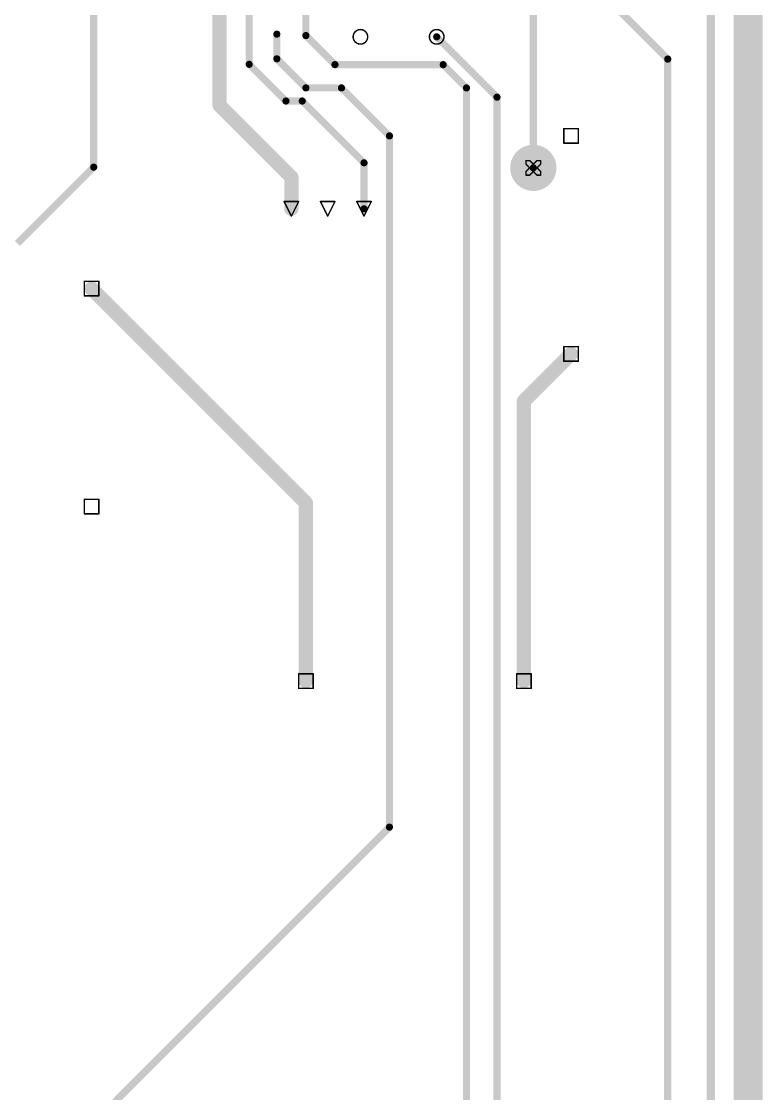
# Model space of a CAD drawing. Header units: millimetres. Extents: x 40 to 3761, y -469 to 920.
# Drawn here: x 3708.9 to 3760.7, y -406.9 to -332 of the extents above; entities that cross this region are included whole.
import ezdxf

# ---------------------------------------------------------------- set-up
doc = ezdxf.new("R2010")
doc.units = ezdxf.units.MM
for name, color, linetype in [('BottomSolder', 6, 'Continuous'), ('DrillDrawing', 1, 'Continuous'), ('InternalPlane1', 76, 'Continuous'), ('InternalPlane2', 16, 'Continuous'), ('KeepOutLayer', 6, 'Continuous'), ('MultiLayer', 9, 'Continuous'), ('TopLayer', 1, 'Continuous')]:
    doc.layers.add(name, color=color, linetype=linetype)

msp = doc.modelspace()

# ---------------------------------------------------------------- linework, layer by layer
at = {"layer": 'BottomSolder', "const_width": 1.203}
msp.add_lwpolyline([(3744.098, -342.223, 1), (3745.302, -342.223, 1)], format="xyb", close=True, dxfattribs=at)
at = {"layer": 'DrillDrawing'}
for points, const_width in [([(3733.118, -333.064, 1), (3732.102, -333.064, 1)], 0.102), ([(3738.452, -333.064, 1), (3737.436, -333.064, 1)], 0.102), ([(3732.076, -333.064, 1), (3732.127, -333.064, 1)], 0.0508), ([(3733.092, -333.064, 1), (3733.143, -333.064, 1)], 0.0508), ([(3737.41, -333.064, 1), (3737.461, -333.064, 1)], 0.0508), ([(3738.426, -333.064, 1), (3738.477, -333.064, 1)], 0.0508), ([(3746.808, -339.48, 1), (3746.859, -339.48, 1)], 0.0508), ([(3746.808, -339.48, 1), (3746.859, -339.48, 1)], 0.0508), ([(3747.824, -339.48, 1), (3747.875, -339.48, 1)], 0.0508), ([(3747.824, -339.48, 1), (3747.875, -339.48, 1)], 0.0508), ([(3746.808, -340.496, 1), (3746.859, -340.496, 1)], 0.0508), ([(3746.808, -340.496, 1), (3746.859, -340.496, 1)], 0.0508), ([(3747.824, -340.496, 1), (3747.875, -340.496, 1)], 0.0508), ([(3747.824, -340.496, 1), (3747.875, -340.496, 1)], 0.0508), ([(3744.167, -341.715, 1), (3744.217, -341.715, 1)], 0.0508), ([(3744.167, -341.715, 1), (3744.217, -341.715, 1)], 0.0508), ([(3744.421, -341.715, 1), (3744.471, -341.715, 1)], 0.0508), ([(3744.421, -341.715, 1), (3744.471, -341.715, 1)], 0.0508), ([(3744.929, -341.715, 1), (3744.979, -341.715, 1)], 0.0508), ([(3744.929, -341.715, 1), (3744.979, -341.715, 1)], 0.0508), ([(3745.183, -341.715, 1), (3745.233, -341.715, 1)], 0.0508), ([(3745.183, -341.715, 1), (3745.233, -341.715, 1)], 0.0508), ([(3744.167, -341.969, 1), (3744.217, -341.969, 1)], 0.0508), ([(3744.167, -341.969, 1), (3744.217, -341.969, 1)], 0.0508), ([(3744.421, -342.223, 1), (3744.471, -342.223, 1)], 0.0508), ([(3744.421, -342.223, 1), (3744.471, -342.223, 1)], 0.0508), ([(3744.675, -341.969, 1), (3744.725, -341.969, 1)], 0.0508), ([(3744.675, -341.969, 1), (3744.725, -341.969, 1)], 0.0508), ([(3744.929, -342.223, 1), (3744.979, -342.223, 1)], 0.0508), ([(3744.929, -342.223, 1), (3744.979, -342.223, 1)], 0.0508), ([(3745.183, -341.969, 1), (3745.233, -341.969, 1)], 0.0508), ([(3745.183, -341.969, 1), (3745.233, -341.969, 1)], 0.0508), ([(3744.167, -342.477, 1), (3744.217, -342.477, 1)], 0.0508), ([(3744.167, -342.477, 1), (3744.217, -342.477, 1)], 0.0508), ([(3744.167, -342.731, 1), (3744.217, -342.731, 1)], 0.0508), ([(3744.167, -342.731, 1), (3744.217, -342.731, 1)], 0.0508), ([(3744.421, -342.731, 1), (3744.471, -342.731, 1)], 0.0508), ([(3744.421, -342.731, 1), (3744.471, -342.731, 1)], 0.0508), ([(3744.675, -342.477, 1), (3744.725, -342.477, 1)], 0.0508), ([(3744.675, -342.477, 1), (3744.725, -342.477, 1)], 0.0508), ([(3744.929, -342.731, 1), (3744.979, -342.731, 1)], 0.0508), ([(3744.929, -342.731, 1), (3744.979, -342.731, 1)], 0.0508), ([(3745.183, -342.477, 1), (3745.233, -342.477, 1)], 0.0508), ([(3745.183, -342.477, 1), (3745.233, -342.477, 1)], 0.0508), ([(3745.183, -342.731, 1), (3745.233, -342.731, 1)], 0.0508), ([(3745.183, -342.731, 1), (3745.233, -342.731, 1)], 0.0508), ([(3727.25, -344.576, 1), (3727.301, -344.576, 1)], 0.0508), ([(3727.25, -344.576, 1), (3727.301, -344.576, 1)], 0.0508), ([(3728.266, -344.576, 1), (3728.317, -344.576, 1)], 0.0508), ([(3728.266, -344.576, 1), (3728.317, -344.576, 1)], 0.0508), ([(3729.79, -344.576, 1), (3729.841, -344.576, 1)], 0.0508), ([(3729.79, -344.576, 1), (3729.841, -344.576, 1)], 0.0508), ([(3730.806, -344.576, 1), (3730.857, -344.576, 1)], 0.0508), ([(3730.806, -344.576, 1), (3730.857, -344.576, 1)], 0.0508), ([(3732.33, -344.576, 1), (3732.381, -344.576, 1)], 0.0508), ([(3732.33, -344.576, 1), (3732.381, -344.576, 1)], 0.0508), ([(3733.346, -344.576, 1), (3733.397, -344.576, 1)], 0.0508), ([(3733.346, -344.576, 1), (3733.397, -344.576, 1)], 0.0508), ([(3727.758, -345.592, 1), (3727.809, -345.592, 1)], 0.0508), ([(3727.758, -345.592, 1), (3727.809, -345.592, 1)], 0.0508), ([(3730.298, -345.592, 1), (3730.349, -345.592, 1)], 0.0508), ([(3730.298, -345.592, 1), (3730.349, -345.592, 1)], 0.0508), ([(3732.838, -345.592, 1), (3732.889, -345.592, 1)], 0.0508), ([(3732.838, -345.592, 1), (3732.889, -345.592, 1)], 0.0508), ([(3713.28, -350.148, 1), (3713.331, -350.148, 1)], 0.0508), ([(3713.28, -350.148, 1), (3713.331, -350.148, 1)], 0.0508), ([(3714.296, -350.148, 1), (3714.347, -350.148, 1)], 0.0508), ([(3714.296, -350.148, 1), (3714.347, -350.148, 1)], 0.0508), ([(3713.28, -351.164, 1), (3713.331, -351.164, 1)], 0.0508), ([(3713.28, -351.164, 1), (3713.331, -351.164, 1)], 0.0508), ([(3714.296, -351.164, 1), (3714.347, -351.164, 1)], 0.0508), ([(3714.296, -351.164, 1), (3714.347, -351.164, 1)], 0.0508), ([(3746.808, -354.72, 1), (3746.859, -354.72, 1)], 0.0508), ([(3746.808, -354.72, 1), (3746.859, -354.72, 1)], 0.0508), ([(3747.824, -354.72, 1), (3747.875, -354.72, 1)], 0.0508), ([(3747.824, -354.72, 1), (3747.875, -354.72, 1)], 0.0508), ([(3746.808, -355.736, 1), (3746.859, -355.736, 1)], 0.0508), ([(3746.808, -355.736, 1), (3746.859, -355.736, 1)], 0.0508), ([(3747.824, -355.736, 1), (3747.875, -355.736, 1)], 0.0508), ([(3747.824, -355.736, 1), (3747.875, -355.736, 1)], 0.0508), ([(3713.28, -365.388, 1), (3713.331, -365.388, 1)], 0.0508), ([(3713.28, -365.388, 1), (3713.331, -365.388, 1)], 0.0508), ([(3714.296, -365.388, 1), (3714.347, -365.388, 1)], 0.0508), ([(3714.296, -365.388, 1), (3714.347, -365.388, 1)], 0.0508), ([(3713.28, -366.404, 1), (3713.331, -366.404, 1)], 0.0508), ([(3713.28, -366.404, 1), (3713.331, -366.404, 1)], 0.0508), ([(3714.296, -366.404, 1), (3714.347, -366.404, 1)], 0.0508), ([(3714.296, -366.404, 1), (3714.347, -366.404, 1)], 0.0508), ([(3728.266, -377.58, 1), (3728.317, -377.58, 1)], 0.0508), ([(3728.266, -377.58, 1), (3728.317, -377.58, 1)], 0.0508), ([(3729.282, -377.58, 1), (3729.333, -377.58, 1)], 0.0508), ([(3729.282, -377.58, 1), (3729.333, -377.58, 1)], 0.0508), ([(3743.506, -377.58, 1), (3743.557, -377.58, 1)], 0.0508), ([(3743.506, -377.58, 1), (3743.557, -377.58, 1)], 0.0508), ([(3744.522, -377.58, 1), (3744.573, -377.58, 1)], 0.0508), ([(3744.522, -377.58, 1), (3744.573, -377.58, 1)], 0.0508), ([(3728.266, -378.596, 1), (3728.317, -378.596, 1)], 0.0508), ([(3728.266, -378.596, 1), (3728.317, -378.596, 1)], 0.0508), ([(3729.282, -378.596, 1), (3729.333, -378.596, 1)], 0.0508), ([(3729.282, -378.596, 1), (3729.333, -378.596, 1)], 0.0508), ([(3743.506, -378.596, 1), (3743.557, -378.596, 1)], 0.0508), ([(3743.506, -378.596, 1), (3743.557, -378.596, 1)], 0.0508), ([(3744.522, -378.596, 1), (3744.573, -378.596, 1)], 0.0508), ([(3744.522, -378.596, 1), (3744.573, -378.596, 1)], 0.0508)]:
    msp.add_lwpolyline(points, format="xyb", close=True, dxfattribs=dict(at, const_width=const_width))
at = {"layer": 'DrillDrawing', "const_width": 0.102}
for points in [[(3746.834, -339.48), (3747.85, -339.48)], [(3746.834, -340.496), (3746.834, -339.48)], [(3747.85, -340.496), (3747.85, -339.48)], [(3746.834, -340.496), (3747.85, -340.496)], [(3744.192, -341.969), (3744.192, -341.715)], [(3744.192, -341.715), (3744.446, -341.715)], [(3744.446, -341.715), (3744.7, -341.969)], [(3744.7, -341.969), (3744.954, -341.715)], [(3744.954, -341.715), (3745.208, -341.715)], [(3745.208, -341.969), (3745.208, -341.715)], [(3744.192, -341.969), (3744.446, -342.223)], [(3744.192, -342.477), (3744.446, -342.223)], [(3744.954, -342.223), (3745.208, -341.969)], [(3744.954, -342.223), (3745.208, -342.477)], [(3744.192, -342.731), (3744.192, -342.477)], [(3744.192, -342.731), (3744.446, -342.731)], [(3744.446, -342.731), (3744.7, -342.477)], [(3744.7, -342.477), (3744.954, -342.731)], [(3744.954, -342.731), (3745.208, -342.731)], [(3745.208, -342.731), (3745.208, -342.477)], [(3727.276, -344.576), (3728.292, -344.576)], [(3727.276, -344.576), (3727.784, -345.592)], [(3727.784, -345.592), (3728.292, -344.576)], [(3729.816, -344.576), (3730.832, -344.576)], [(3729.816, -344.576), (3730.324, -345.592)], [(3730.324, -345.592), (3730.832, -344.576)], [(3732.356, -344.576), (3733.372, -344.576)], [(3732.356, -344.576), (3732.864, -345.592)], [(3732.864, -345.592), (3733.372, -344.576)], [(3713.306, -350.148), (3714.322, -350.148)], [(3713.306, -351.164), (3713.306, -350.148)], [(3714.322, -351.164), (3714.322, -350.148)], [(3713.306, -351.164), (3714.322, -351.164)], [(3746.834, -354.72), (3747.85, -354.72)], [(3746.834, -355.736), (3746.834, -354.72)], [(3747.85, -355.736), (3747.85, -354.72)], [(3746.834, -355.736), (3747.85, -355.736)], [(3713.306, -365.388), (3714.322, -365.388)], [(3713.306, -366.404), (3713.306, -365.388)], [(3714.322, -366.404), (3714.322, -365.388)], [(3713.306, -366.404), (3714.322, -366.404)], [(3728.292, -377.58), (3729.308, -377.58)], [(3728.292, -378.596), (3728.292, -377.58)], [(3729.308, -378.596), (3729.308, -377.58)], [(3743.532, -377.58), (3744.548, -377.58)], [(3743.532, -378.596), (3743.532, -377.58)], [(3744.548, -378.596), (3744.548, -377.58)], [(3728.292, -378.596), (3729.308, -378.596)], [(3743.532, -378.596), (3744.548, -378.596)]]:
    msp.add_lwpolyline(points, dxfattribs=at)
at = {"layer": 'InternalPlane1', "const_width": 2.032}
msp.add_lwpolyline([(3759.712, -468.004), (3759.712, -168.004)], dxfattribs=at)
at = {"layer": 'InternalPlane1', "const_width": 1.616}
msp.add_lwpolyline([(3743.892, -342.223, 1), (3745.508, -342.223, 1)], format="xyb", close=True, dxfattribs=at)
at = {"layer": 'InternalPlane2', "const_width": 2.032}
msp.add_lwpolyline([(3759.712, -468.004), (3759.712, -168.004)], dxfattribs=at)
at = {"layer": 'InternalPlane2', "const_width": 1.616}
msp.add_lwpolyline([(3743.892, -342.223, 1), (3745.508, -342.223, 1)], format="xyb", close=True, dxfattribs=at)
at = {"layer": 'KeepOutLayer', "const_width": 0.6}
msp.add_lwpolyline([(3757.112, -465.404), (3757.112, -170.604)], dxfattribs=at)
at = {"layer": 'MultiLayer', "const_width": 1}
msp.add_lwpolyline([(3744.2, -342.223, 1), (3745.2, -342.223, 1)], format="xyb", close=True, dxfattribs=at)
at = {"layer": 'TopLayer'}
for points, const_width in [([(3713.966, -342.172), (3713.966, -292.744)], 0.5), ([(3737.944, -318.464), (3754.098, -334.618)], 0.5), ([(3744.7, -342.223), (3744.7, -326.526)], 0.5), ([(3722.768, -332.876), (3722.768, -329.472)], 1), ([(3724.837, -334.983), (3724.837, -331.352)], 0.5), ([(3728.8, -332.978), (3728.8, -331.301)], 0.5), ([(3722.768, -337.858), (3722.768, -332.876)], 1), ([(3726.768, -334.603), (3726.768, -332.876)], 0.5), ([(3728.8, -332.978), (3730.832, -335.01)], 0.5), ([(3737.944, -333.064), (3742.16, -337.28)], 0.5), ([(3724.837, -334.983), (3727.404, -337.55)], 0.5), ([(3726.768, -334.603), (3728.8, -336.635)], 0.5), ([(3730.832, -335.01), (3738.401, -335.01)], 0.5), ([(3738.401, -335.01), (3740.026, -336.635)], 0.5), ([(3754.098, -441.226), (3754.098, -334.618)], 0.5), ([(3728.8, -336.635), (3731.289, -336.635)], 0.5), ([(3731.289, -336.635), (3734.642, -339.988)], 0.5), ([(3740.026, -433.255), (3740.026, -336.635)], 0.5), ([(3742.16, -433.562), (3742.16, -337.28)], 0.5), ([(3722.768, -337.858), (3727.784, -342.874)], 1), ([(3727.404, -337.55), (3728.546, -337.55)], 0.5), ([(3728.546, -337.55), (3732.864, -341.868)], 0.5), ([(3734.642, -388.299), (3734.642, -339.988)], 0.5), ([(3732.864, -345.084), (3732.864, -341.868)], 0.5), ([(3708.632, -347.506), (3713.966, -342.172)], 0.5), ([(3727.784, -345.084), (3727.784, -342.874)], 1), ([(3713.814, -350.656), (3728.8, -365.642)], 1), ([(3744.04, -358.53), (3747.342, -355.228)], 1), ([(3744.04, -378.088), (3744.04, -358.53)], 1), ([(3728.8, -378.088), (3728.8, -365.642)], 1), ([(3709.191, -413.75), (3734.642, -388.299)], 0.5)]:
    msp.add_lwpolyline(points, dxfattribs=dict(at, const_width=const_width))
for points, const_width in [([(3722.518, -332.876, 1), (3723.018, -332.876, 1)], 0.5), ([(3722.518, -332.876, 1), (3723.018, -332.876, 1)], 0.5), ([(3726.643, -332.876, 1), (3726.893, -332.876, 1)], 0.25), ([(3728.675, -332.978, 1), (3728.925, -332.978, 1)], 0.25), ([(3728.675, -332.978, 1), (3728.925, -332.978, 1)], 0.25), ([(3737.819, -333.064, 1), (3738.069, -333.064, 1)], 0.25), ([(3724.712, -334.983, 1), (3724.962, -334.983, 1)], 0.25), ([(3724.712, -334.983, 1), (3724.962, -334.983, 1)], 0.25), ([(3726.643, -334.603, 1), (3726.893, -334.603, 1)], 0.25), ([(3726.643, -334.603, 1), (3726.893, -334.603, 1)], 0.25), ([(3730.707, -335.01, 1), (3730.957, -335.01, 1)], 0.25), ([(3730.707, -335.01, 1), (3730.957, -335.01, 1)], 0.25), ([(3738.276, -335.01, 1), (3738.526, -335.01, 1)], 0.25), ([(3738.276, -335.01, 1), (3738.526, -335.01, 1)], 0.25), ([(3753.973, -334.618, 1), (3754.223, -334.618, 1)], 0.25), ([(3753.973, -334.618, 1), (3754.223, -334.618, 1)], 0.25), ([(3728.675, -336.635, 1), (3728.925, -336.635, 1)], 0.25), ([(3728.675, -336.635, 1), (3728.925, -336.635, 1)], 0.25), ([(3731.164, -336.635, 1), (3731.414, -336.635, 1)], 0.25), ([(3731.164, -336.635, 1), (3731.414, -336.635, 1)], 0.25), ([(3739.901, -336.635, 1), (3740.151, -336.635, 1)], 0.25), ([(3739.901, -336.635, 1), (3740.151, -336.635, 1)], 0.25), ([(3742.035, -337.28, 1), (3742.285, -337.28, 1)], 0.25), ([(3742.035, -337.28, 1), (3742.285, -337.28, 1)], 0.25), ([(3722.518, -337.858, 1), (3723.018, -337.858, 1)], 0.5), ([(3722.518, -337.858, 1), (3723.018, -337.858, 1)], 0.5), ([(3727.279, -337.55, 1), (3727.529, -337.55, 1)], 0.25), ([(3727.279, -337.55, 1), (3727.529, -337.55, 1)], 0.25), ([(3728.421, -337.55, 1), (3728.671, -337.55, 1)], 0.25), ([(3728.421, -337.55, 1), (3728.671, -337.55, 1)], 0.25), ([(3734.517, -339.988, 1), (3734.767, -339.988, 1)], 0.25), ([(3734.517, -339.988, 1), (3734.767, -339.988, 1)], 0.25), ([(3732.739, -341.868, 1), (3732.989, -341.868, 1)], 0.25), ([(3732.739, -341.868, 1), (3732.989, -341.868, 1)], 0.25), ([(3744.2, -342.223, 1), (3745.2, -342.223, 1)], 1), ([(3713.841, -342.172, 1), (3714.091, -342.172, 1)], 0.25), ([(3713.841, -342.172, 1), (3714.091, -342.172, 1)], 0.25), ([(3727.534, -342.874, 1), (3728.034, -342.874, 1)], 0.5), ([(3727.534, -342.874, 1), (3728.034, -342.874, 1)], 0.5), ([(3744.575, -342.223, 1), (3744.825, -342.223, 1)], 0.25), ([(3727.534, -345.084, 1), (3728.034, -345.084, 1)], 0.5), ([(3732.739, -345.084, 1), (3732.989, -345.084, 1)], 0.25), ([(3713.564, -350.656, 1), (3714.064, -350.656, 1)], 0.5), ([(3747.092, -355.228, 1), (3747.592, -355.228, 1)], 0.5), ([(3743.79, -358.53, 1), (3744.29, -358.53, 1)], 0.5), ([(3743.79, -358.53, 1), (3744.29, -358.53, 1)], 0.5), ([(3728.55, -365.642, 1), (3729.05, -365.642, 1)], 0.5), ([(3728.55, -365.642, 1), (3729.05, -365.642, 1)], 0.5), ([(3728.55, -378.088, 1), (3729.05, -378.088, 1)], 0.5), ([(3743.79, -378.088, 1), (3744.29, -378.088, 1)], 0.5), ([(3734.517, -388.299, 1), (3734.767, -388.299, 1)], 0.25), ([(3734.517, -388.299, 1), (3734.767, -388.299, 1)], 0.25)]:
    msp.add_lwpolyline(points, format="xyb", close=True, dxfattribs=dict(at, const_width=const_width))

doc.saveas('drawing.dxf')
